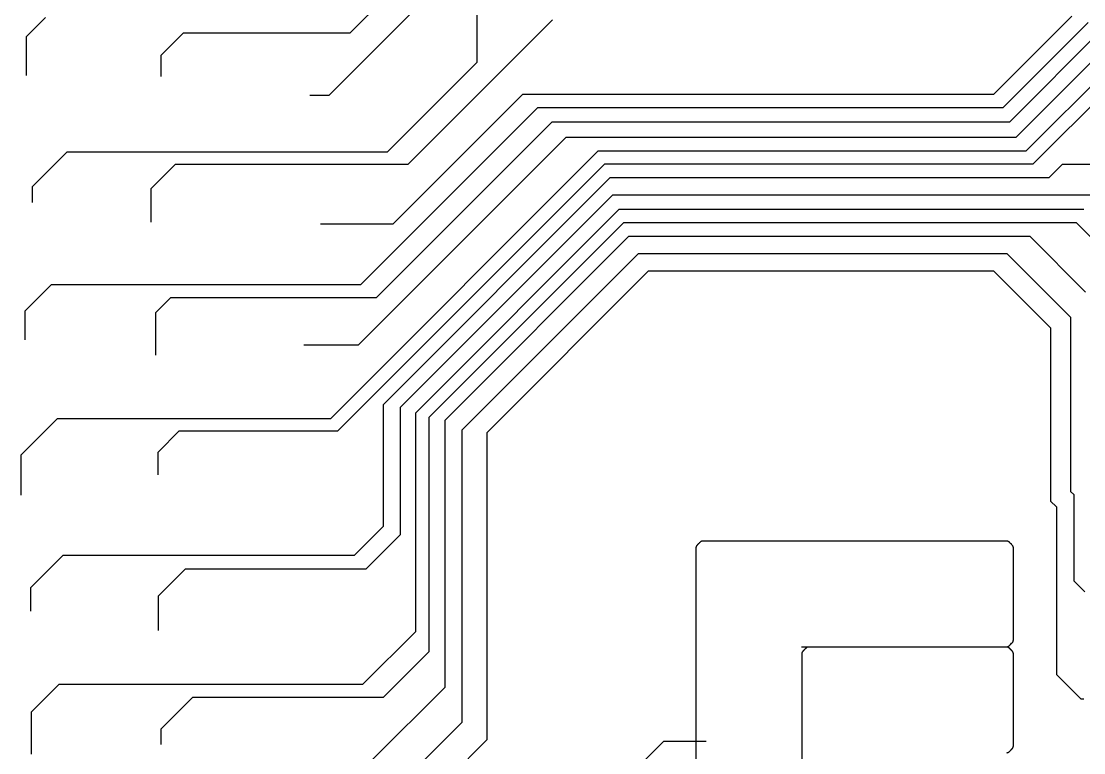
# Model space of a CAD drawing. Header units: millimetres. Extents: x -57500 to 57500, y -57500 to 57500.
# Drawn here: x -29900 to -9732, y 9047 to 22925 of the extents above; entities that cross this region are included whole.
import ezdxf

# ---------------------------------------------------------------- set-up
doc = ezdxf.new("R2010")
doc.units = ezdxf.units.MM

msp = doc.modelspace()

# ---------------------------------------------------------------- linework, layer by layer
for p, q in [((-21245.55, 22146.5), (-21245.55, 27561.65)), ((-23654.8, 22703.8), (-21757.85, 24600.75)), ((-24054.45, 21523.7), (-21495.25, 24082.9)), ((-29802.35, 22634.45), (-29442.15, 22994.65)), ((-11435.8, 21544), (-9957.4, 23022.4)), ((-22555.45, 20210.7), (-19816.05, 22950.1)), ((-11258.45, 21288.55), (-9647.65, 22899.35)), ((-29802.35, 21892.65), (-29802.35, 22634.45)), ((-27247.15, 22279.95), (-26823.3, 22703.8)), ((-26823.3, 22703.8), (-23654.8, 22703.8)), ((-11135.45, 21016), (-9392.15, 22759.3)), ((-11012.6, 20727.4), (-9147.45, 22592.55)), ((-10824.9, 20464.25), (-8800.75, 22488.4)), ((-27247.15, 21877.25), (-27247.15, 22279.95)), ((-22946.45, 20445.6), (-21245.55, 22146.5)), ((-10691.25, 20218.4), (-8789, 22120.65)), ((-24420.1, 21523.7), (-24054.45, 21523.7)), ((-22840.4, 19079.7), (-20376.5, 21543.6)), ((-20376.5, 21543.6), (-19427.05, 21543.6)), ((-19428.8, 21544), (-11435.8, 21544)), ((-23456.05, 17929.2), (-20096.7, 21288.55)), ((-20096.7, 21288.55), (-11258.45, 21288.55)), ((-23158.3, 17683.1), (-19825.4, 21016)), ((-19825.4, 21016), (-11135.45, 21016)), ((-23496.5, 16785.1), (-19554.2, 20727.4)), ((-19554.2, 20727.4), (-11012.6, 20727.4)), ((-29686.25, 19788.55), (-29029.2, 20445.6)), ((-29029.2, 20445.6), (-22946.45, 20445.6)), ((-24024.1, 15388.05), (-18947.9, 20464.25)), ((-18947.9, 20464.25), (-10824.9, 20464.25)), ((-27435.45, 19749.75), (-26974.5, 20210.7)), ((-26974.5, 20210.7), (-22555.45, 20210.7)), ((-23890.4, 15152.8), (-18824.8, 20218.4)), ((-18824.8, 20218.4), (-10691.25, 20218.4)), ((-10389.2, 19958.75), (-10134.85, 20213.1)), ((-10134.85, 20213.1), (-7519.8, 20213.1)), ((-29686.25, 19486.6), (-29686.25, 19788.55)), ((-23021.4, 15656.2), (-18718.85, 19958.75)), ((-18718.85, 19958.75), (-10389.2, 19958.75)), ((-27435.45, 19113.95), (-27435.45, 19749.75)), ((-22698.9, 15606.45), (-18671.85, 19633.5)), ((-18671.85, 19633.5), (-9610.95, 19633.5)), ((-22412.7, 15497.75), (-18552.55, 19357.9)), ((-18552.55, 19357.9), (-9730.3, 19357.9)), ((-24218.05, 19079.7), (-22840.4, 19079.7)), ((-22157.7, 15416.25), (-18464.45, 19109.5)), ((-18464.45, 19109.5), (-9875.05, 19109.5)), ((-9875.05, 19109.5), (-8606.05, 17840.5)), ((-21853.85, 15359.35), (-18367.25, 18845.95)), ((-18367.25, 18845.95), (-10758.15, 18845.95)), ((-10758.15, 18845.95), (-9698.4, 17786.2)), ((-21532.3, 15172), (-18183.5, 18520.8)), ((-18183.5, 18520.8), (-11189.05, 18520.8)), ((-11189.05, 18520.8), (-9980.95, 17312.7)), ((-21053.65, 15125.95), (-17990.95, 18188.65)), ((-17990.95, 18188.65), (-11441.6, 18188.65)), ((-11441.6, 18188.65), (-10360.65, 17107.7)), ((-29825.2, 17431.05), (-29327.05, 17929.2)), ((-29327.05, 17929.2), (-23456.05, 17929.2)), ((-27344.35, 17396.95), (-27058.2, 17683.1)), ((-27058.2, 17683.1), (-23158.3, 17683.1)), ((-29825.2, 16880), (-29825.2, 17431.05)), ((-27344.35, 16591.55), (-27344.35, 17396.95)), ((-9980.95, 17312.7), (-9980.95, 14006.25)), ((-10360.65, 17107.7), (-10360.65, 13822.45)), ((-24535.05, 16785.1), (-23496.5, 16785.1)), ((-23021.4, 13345.9), (-23021.4, 15656.2)), ((-22698.9, 13190.2), (-22698.9, 15606.45)), ((-29900.4, 14699.2), (-29211.55, 15388.05)), ((-29211.55, 15388.05), (-24024.1, 15388.05)), ((-22412.7, 11348.8), (-22412.7, 15497.75)), ((-22157.7, 10965.25), (-22157.7, 15416.25)), ((-21853.85, 10293.7), (-21853.85, 15359.35)), ((-27302.8, 14750.1), (-26900.1, 15152.8)), ((-26900.1, 15152.8), (-23890.4, 15152.8)), ((-21532.3, 9629.4), (-21532.3, 15172)), ((-21053.65, 9297.25), (-21053.65, 15125.95)), ((-27302.8, 14320.9), (-27302.8, 14750.1)), ((-29900.4, 13936.2), (-29900.4, 14699.2)), ((-9980.95, 14006.25), (-9920.15, 13945.45)), ((-9920.15, 13945.45), (-9920.15, 12310.65)), ((-10360.65, 13822.45), (-10249.35, 13711.15)), ((-10249.35, 13711.15), (-10249.35, 10530.75)), ((-23572.5, 12794.8), (-23021.4, 13345.9)), ((-23350.65, 12538.45), (-22698.9, 13190.2)), ((-17092.394, 12940.109), (-17092.529, 12934.561)), ((-17092.529, 12934.561), (-17092.529, 5372.038)), ((-17091.998, 12945.024), (-17092.394, 12940.109)), ((-17091.354, 12949.398), (-17091.998, 12945.024)), ((-17090.475, 12953.325), (-17091.354, 12949.398)), ((-17089.375, 12956.898), (-17090.475, 12953.325)), ((-17088.067, 12960.209), (-17089.375, 12956.898)), ((-17086.563, 12963.353), (-17088.067, 12960.209)), ((-17084.878, 12966.422), (-17086.563, 12963.353)), ((-17083.029, 12969.485), (-17084.878, 12966.422)), ((-17081.048, 12972.527), (-17083.029, 12969.485)), ((-17078.972, 12975.518), (-17081.048, 12972.527)), ((-17076.835, 12978.427), (-17078.972, 12975.518)), ((-17074.673, 12981.222), (-17076.835, 12978.427)), ((-17072.523, 12983.873), (-17074.673, 12981.222)), ((-17070.42, 12986.349), (-17072.523, 12983.873)), ((-17068.399, 12988.619), (-17070.42, 12986.349)), ((-17066.48, 12990.67), (-17068.399, 12988.619)), ((-17064.637, 12992.549), (-17066.48, 12990.67)), ((-17062.835, 12994.306), (-17064.637, 12992.549)), ((-17061.041, 12995.998), (-17062.835, 12994.306)), ((-17059.219, 12997.677), (-17061.041, 12995.998)), ((-17057.337, 12999.396), (-17059.219, 12997.677)), ((-17055.359, 13001.209), (-17057.337, 12999.396)), ((-17053.252, 13003.171), (-17055.359, 13001.209)), ((-17051.002, 13005.307), (-17053.252, 13003.171)), ((-17048.646, 13007.581), (-17051.002, 13005.307)), ((-17046.225, 13009.948), (-17048.646, 13007.581)), ((-17043.783, 13012.364), (-17046.225, 13009.948)), ((-17041.363, 13014.782), (-17043.783, 13012.364)), ((-17039.007, 13017.158), (-17041.363, 13014.782)), ((-17036.758, 13019.445), (-17039.007, 13017.158)), ((-17034.66, 13021.6), (-17036.758, 13019.445)), ((-17032.726, 13023.604), (-17034.66, 13021.6)), ((-17030.914, 13025.489), (-17032.726, 13023.604)), ((-17029.178, 13027.297), (-17030.914, 13025.489)), ((-17027.468, 13029.067), (-17029.178, 13027.297)), ((-17025.738, 13030.84), (-17027.468, 13029.067)), ((-17023.937, 13032.656), (-17025.738, 13030.84)), ((-17022.019, 13034.554), (-17023.937, 13032.656)), ((-17019.936, 13036.575), (-17022.019, 13034.554)), ((-17017.67, 13038.727), (-17019.936, 13036.575)), ((-17015.258, 13040.967), (-17017.67, 13038.727)), ((-17012.738, 13043.247), (-17015.258, 13040.967)), ((-17010.153, 13045.52), (-17012.738, 13043.247)), ((-17007.541, 13047.736), (-17010.153, 13045.52)), ((-17004.943, 13049.848), (-17007.541, 13047.736)), ((-17002.399, 13051.807), (-17004.943, 13049.848)), ((-16999.95, 13053.566), (-17002.399, 13051.807)), ((-16997.587, 13055.104), (-16999.95, 13053.566)), ((-16995.239, 13056.439), (-16997.587, 13055.104)), ((-16992.829, 13057.59), (-16995.239, 13056.439)), ((-16990.278, 13058.577), (-16992.829, 13057.59)), ((-16987.508, 13059.422), (-16990.278, 13058.577)), ((-16984.443, 13060.145), (-16987.508, 13059.422)), ((-16981.004, 13060.765), (-16984.443, 13060.145)), ((-16977.116, 13061.304), (-16981.004, 13060.765)), ((-16972.776, 13061.773), (-16977.116, 13061.304)), ((-16968.074, 13062.175), (-16972.776, 13061.773)), ((-16963.101, 13062.513), (-16968.074, 13062.175)), ((-16957.953, 13062.788), (-16963.101, 13062.513)), ((-16952.723, 13063.002), (-16957.953, 13062.788)), ((-16947.504, 13063.159), (-16952.723, 13063.002)), ((-16942.39, 13063.26), (-16947.504, 13063.159)), ((-16937.472, 13063.307), (-16942.39, 13063.26)), ((-16932.753, 13063.307), (-16937.472, 13063.307)), ((-16928.143, 13063.267), (-16932.753, 13063.307)), ((-16923.548, 13063.197), (-16928.143, 13063.267)), ((-16918.876, 13063.107), (-16923.548, 13063.197)), ((-16914.032, 13063.006), (-16918.876, 13063.107)), ((-16908.924, 13062.902), (-16914.032, 13063.006)), ((-16903.456, 13062.806), (-16908.924, 13062.902)), ((-16897.536, 13062.725), (-16903.456, 13062.806)), ((-16891.053, 13062.664), (-16897.536, 13062.725)), ((-16883.883, 13062.619), (-16891.053, 13062.664)), ((-16875.901, 13062.588), (-16883.883, 13062.619)), ((-16866.982, 13062.568), (-16875.901, 13062.588)), ((-16857.002, 13062.557), (-16866.982, 13062.568)), ((-16845.837, 13062.552), (-16857.002, 13062.557)), ((-16833.361, 13062.551), (-16845.837, 13062.552)), ((-11222.855, 13062.551), (-16833.361, 13062.551)), ((-11218.361, 13062.55), (-11222.855, 13062.551)), ((-11214.112, 13062.548), (-11218.361, 13062.55)), ((-11210.107, 13062.544), (-11214.112, 13062.548)), ((-11206.345, 13062.538), (-11210.107, 13062.544)), ((-11202.826, 13062.53), (-11206.345, 13062.538)), ((-11199.547, 13062.518), (-11202.826, 13062.53)), ((-11196.508, 13062.502), (-11199.547, 13062.518)), ((-11193.69, 13062.473), (-11196.508, 13062.502)), ((-11191.043, 13062.405), (-11193.69, 13062.473)), ((-11188.513, 13062.274), (-11191.043, 13062.405)), ((-11186.045, 13062.05), (-11188.513, 13062.274)), ((-11183.584, 13061.708), (-11186.045, 13062.05)), ((-11181.078, 13061.222), (-11183.584, 13061.708)), ((-11178.471, 13060.563), (-11181.078, 13061.222)), ((-11175.709, 13059.706), (-11178.471, 13060.563)), ((-11172.781, 13058.645), (-11175.709, 13059.706)), ((-11169.741, 13057.407), (-11172.781, 13058.645)), ((-11166.648, 13056.024), (-11169.741, 13057.407)), ((-11163.561, 13054.526), (-11166.648, 13056.024)), ((-11160.542, 13052.944), (-11163.561, 13054.526)), ((-11157.65, 13051.308), (-11160.542, 13052.944)), ((-11154.944, 13049.65), (-11157.65, 13051.308)), ((-11152.484, 13047.999), (-11154.944, 13049.65)), ((-11150.28, 13046.364), (-11152.484, 13047.999)), ((-11148.278, 13044.724), (-11150.28, 13046.364)), ((-11146.42, 13043.056), (-11148.278, 13044.724)), ((-11144.644, 13041.337), (-11146.42, 13043.056)), ((-11142.894, 13039.545), (-11144.644, 13041.337)), ((-11141.109, 13037.655), (-11142.894, 13039.545)), ((-11139.23, 13035.646), (-11141.109, 13037.655)), ((-11137.199, 13033.494), (-11139.23, 13035.646)), ((-11135.006, 13031.207), (-11137.199, 13033.494)), ((-11132.692, 13028.825), (-11135.006, 13031.207)), ((-11130.303, 13026.388), (-11132.692, 13028.825)), ((-11127.884, 13023.938), (-11130.303, 13026.388)), ((-11125.481, 13021.518), (-11127.884, 13023.938)), ((-11123.139, 13019.168), (-11125.481, 13021.518)), ((-11120.904, 13016.931), (-11123.139, 13019.168)), ((-11106.03, 13002.057), (-11120.904, 13016.931)), ((-11103.936, 12999.962), (-11106.03, 13002.057)), ((-11101.693, 12997.717), (-11103.936, 12999.962)), ((-11099.345, 12995.362), (-11101.693, 12997.717)), ((-11096.938, 12992.938), (-11099.345, 12995.362)), ((-11094.517, 12990.487), (-11096.938, 12992.938)), ((-11092.126, 12988.05), (-11094.517, 12990.487)), ((-11089.811, 12985.668), (-11092.126, 12988.05)), ((-11087.617, 12983.384), (-11089.811, 12985.668)), ((-11085.587, 12981.235), (-11087.617, 12983.384)), ((-11083.727, 12979.205), (-11085.587, 12981.235)), ((-11082.019, 12977.24), (-11083.727, 12979.205)), ((-11080.445, 12975.285), (-11082.019, 12977.24)), ((-11078.986, 12973.284), (-11080.445, 12975.285)), ((-11077.621, 12971.183), (-11078.986, 12973.284)), ((-11076.333, 12968.926), (-11077.621, 12971.183)), ((-11075.102, 12966.458), (-11076.333, 12968.926)), ((-11073.912, 12963.73), (-11075.102, 12966.458)), ((-11072.765, 12960.762), (-11073.912, 12963.73)), ((-11071.677, 12957.619), (-11072.765, 12960.762)), ((-11070.665, 12954.364), (-11071.677, 12957.619)), ((-11069.745, 12951.062), (-11070.665, 12954.364)), ((-11068.933, 12947.778), (-11069.745, 12951.062)), ((-11068.244, 12944.575), (-11068.933, 12947.778)), ((-11067.696, 12941.519), (-11068.244, 12944.575)), ((-11067.302, 12938.659), (-11067.696, 12941.519)), ((-11067.331, 12907.063), (-11067.235, 12913.281)), ((-11067.051, 12935.912), (-11067.302, 12938.659)), ((-11067.235, 12913.281), (-11067.12, 12918.549)), ((-11067.12, 12918.549), (-11067.008, 12923.015)), ((-11066.919, 12933.127), (-11067.051, 12935.912)), ((-11067.008, 12923.015), (-11066.921, 12926.831)), ((-11066.921, 12926.831), (-11066.884, 12930.151)), ((-11066.884, 12930.151), (-11066.919, 12933.127)), ((-29719.05, 12180.15), (-29104.4, 12794.8)), ((-29104.4, 12794.8), (-23572.5, 12794.8)), ((-11067.529, 12828.566), (-11067.528, 12844.185)), ((-11067.529, 11382.208), (-11067.529, 12828.566)), ((-11067.528, 12844.185), (-11067.524, 12858.179)), ((-11067.524, 12858.179), (-11067.512, 12870.642)), ((-11067.512, 12870.642), (-11067.49, 12881.668)), ((-11067.49, 12881.668), (-11067.455, 12891.35)), ((-11067.455, 12891.35), (-11067.403, 12899.784)), ((-11067.403, 12899.784), (-11067.331, 12907.063)), ((-27298.15, 12024.5), (-26784.2, 12538.45)), ((-26784.2, 12538.45), (-23350.65, 12538.45)), ((-9920.15, 12310.65), (-9708.15, 12098.65)), ((-29719.05, 11735.1), (-29719.05, 12180.15)), ((-27298.15, 11367.45), (-27298.15, 12024.5)), ((-23414.2, 10347.3), (-22412.7, 11348.8)), ((-11067.528, 11351.96), (-11067.529, 11382.208)), ((-11067.524, 11325.184), (-11067.528, 11351.96)), ((-11067.513, 11301.662), (-11067.524, 11325.184)), ((-11067.491, 11281.175), (-11067.513, 11301.662)), ((-11131.162, 11092.578), (-11128.98, 11094.878)), ((-11128.98, 11094.878), (-11126.674, 11097.27)), ((-11126.674, 11097.27), (-11124.291, 11099.712)), ((-11124.291, 11099.712), (-11121.878, 11102.164)), ((-11121.878, 11102.164), (-11119.479, 11104.584)), ((-11119.479, 11104.584), (-11117.143, 11106.93)), ((-11117.143, 11106.93), (-11114.913, 11109.162)), ((-11114.913, 11109.162), (-11100.045, 11124.03)), ((-11100.045, 11124.03), (-11097.944, 11126.132)), ((-11097.944, 11126.132), (-11095.699, 11128.384)), ((-11095.699, 11128.384), (-11093.359, 11130.752)), ((-11093.359, 11130.752), (-11090.973, 11133.197)), ((-11090.973, 11133.197), (-11088.592, 11135.681)), ((-11088.592, 11135.681), (-11086.265, 11138.168)), ((-11086.265, 11138.168), (-11084.041, 11140.619)), ((-11084.041, 11140.619), (-11081.971, 11142.996)), ((-11081.971, 11142.996), (-11080.102, 11145.268)), ((-11080.102, 11145.268), (-11078.438, 11147.448)), ((-11078.438, 11147.448), (-11076.959, 11149.585)), ((-11076.959, 11149.585), (-11075.644, 11151.729)), ((-11075.644, 11151.729), (-11074.471, 11153.927)), ((-11074.471, 11153.927), (-11073.42, 11156.229)), ((-11073.42, 11156.229), (-11072.468, 11158.683)), ((-11072.468, 11158.683), (-11071.596, 11161.338)), ((-11071.596, 11161.338), (-11070.782, 11164.235)), ((-11070.782, 11164.235), (-11070.024, 11167.349)), ((-11070.024, 11167.349), (-11069.329, 11170.618)), ((-11069.329, 11170.618), (-11068.704, 11173.977)), ((-11068.704, 11173.977), (-11068.155, 11177.364)), ((-11068.155, 11177.364), (-11067.689, 11180.716)), ((-11067.689, 11180.716), (-11067.312, 11183.968)), ((-11067.457, 11263.506), (-11067.491, 11281.175)), ((-11067.405, 11248.435), (-11067.457, 11263.506)), ((-11067.333, 11235.743), (-11067.405, 11248.435)), ((-11067.239, 11225.213), (-11067.333, 11235.743)), ((-11067.312, 11183.968), (-11067.031, 11187.057)), ((-11067.122, 11216.61), (-11067.239, 11225.213)), ((-11066.999, 11209.661), (-11067.122, 11216.61)), ((-11067.031, 11187.057), (-11066.852, 11189.948)), ((-11066.885, 11204.087), (-11066.999, 11209.661)), ((-11066.797, 11199.607), (-11066.885, 11204.087)), ((-11066.852, 11189.948), (-11066.764, 11192.817)), ((-11066.751, 11195.944), (-11066.797, 11199.607)), ((-11066.764, 11192.817), (-11066.751, 11195.944)), ((-23021.45, 10101.5), (-22157.7, 10965.25)), ((-15087.529, 11057.551), (-11219.05, 11057.551)), ((-15082.478, 10924.507), (-15082.478, 5155.487)), ((-15081.605, 10937.303), (-15082.254, 10931.294)), ((-15080.566, 10942.636), (-15081.605, 10937.303)), ((-15079.171, 10947.395), (-15080.566, 10942.636)), ((-15077.452, 10951.681), (-15079.171, 10947.395)), ((-15075.446, 10955.596), (-15077.452, 10951.681)), ((-15073.186, 10959.242), (-15075.446, 10955.596)), ((-15070.705, 10962.72), (-15073.186, 10959.242)), ((-15068.039, 10966.131), (-15070.705, 10962.72)), ((-15065.224, 10969.527), (-15068.039, 10966.131)), ((-15062.303, 10972.889), (-15065.224, 10969.527)), ((-15059.316, 10976.197), (-15062.303, 10972.889)), ((-15056.306, 10979.426), (-15059.316, 10976.197)), ((-15053.314, 10982.555), (-15056.306, 10979.426)), ((-15050.383, 10985.56), (-15053.314, 10982.555)), ((-15047.554, 10988.42), (-15050.383, 10985.56)), ((-15044.869, 10991.111), (-15047.554, 10988.42)), ((-15024.365, 11011.615), (-15044.869, 10991.111)), ((-15021.705, 11014.273), (-15024.365, 11011.615)), ((-15018.894, 11017.074), (-15021.705, 11014.273)), ((-15015.97, 11019.971), (-15018.894, 11017.074)), ((-15012.975, 11022.914), (-15015.97, 11019.971)), ((-15009.949, 11025.856), (-15012.975, 11022.914)), ((-15006.932, 11028.749), (-15009.949, 11025.856)), ((-15003.965, 11031.544), (-15006.932, 11028.749)), ((-15001.088, 11034.193), (-15003.965, 11031.544)), ((-14998.339, 11036.649), (-15001.088, 11034.193)), ((-14995.714, 11038.892), (-14998.339, 11036.649)), ((-14993.16, 11040.928), (-14995.714, 11038.892)), ((-14990.624, 11042.767), (-14993.16, 11040.928)), ((-14988.052, 11044.418), (-14990.624, 11042.767)), ((-14985.389, 11045.889), (-14988.052, 11044.418)), ((-14982.581, 11047.189), (-14985.389, 11045.889)), ((-14979.575, 11048.328), (-14982.581, 11047.189)), ((-14976.317, 11049.315), (-14979.575, 11048.328)), ((-14972.765, 11050.157), (-14976.317, 11049.315)), ((-14968.956, 11050.866), (-14972.765, 11050.157)), ((-14964.96, 11051.454), (-14968.956, 11050.866)), ((-14960.845, 11051.93), (-14964.96, 11051.454)), ((-14956.68, 11052.307), (-14960.845, 11051.93)), ((-14952.534, 11052.595), (-14956.68, 11052.307)), ((-14948.474, 11052.805), (-14952.534, 11052.595)), ((-14944.571, 11052.948), (-14948.474, 11052.805)), ((-14940.893, 11053.036), (-14944.571, 11052.948)), ((-14937.439, 11053.079), (-14940.893, 11053.036)), ((-14934.068, 11053.083), (-14937.439, 11053.079)), ((-14930.618, 11053.057), (-14934.068, 11053.083)), ((-14926.927, 11053.006), (-14930.618, 11053.057)), ((-14922.835, 11052.939), (-14926.927, 11053.006)), ((-14918.179, 11052.862), (-14922.835, 11052.939)), ((-14912.799, 11052.783), (-14918.179, 11052.862)), ((-14906.533, 11052.709), (-14912.799, 11052.783)), ((-14899.221, 11052.646), (-14906.533, 11052.709)), ((-14890.74, 11052.597), (-14899.221, 11052.646)), ((-14880.992, 11052.561), (-14890.74, 11052.597)), ((-14869.879, 11052.534), (-14880.992, 11052.561)), ((-14857.305, 11052.516), (-14869.879, 11052.534)), ((-14843.174, 11052.505), (-14857.305, 11052.516)), ((-14827.387, 11052.5), (-14843.174, 11052.505)), ((-14809.85, 11052.498), (-14827.387, 11052.5)), ((-14790.464, 11052.497), (-14809.85, 11052.498)), ((-11250.443, 11052.497), (-14790.464, 11052.497)), ((-11244.55, 11052.498), (-11250.443, 11052.497)), ((-11238.934, 11052.501), (-11244.55, 11052.498)), ((-11233.594, 11052.51), (-11238.934, 11052.501)), ((-11228.527, 11052.529), (-11233.594, 11052.51)), ((-11223.732, 11052.56), (-11228.527, 11052.529)), ((-11219.208, 11052.606), (-11223.732, 11052.56)), ((-11214.953, 11052.671), (-11219.208, 11052.606)), ((-11219.05, 11057.551), (-11214.32, 11057.553)), ((-11210.966, 11052.757), (-11214.953, 11052.671)), ((-11214.32, 11057.553), (-11209.836, 11057.562)), ((-11207.244, 11052.869), (-11210.966, 11052.757)), ((-11209.836, 11057.562), (-11205.597, 11057.583)), ((-11203.768, 11052.995), (-11207.244, 11052.869)), ((-11205.597, 11057.583), (-11201.602, 11057.624)), ((-11200.486, 11053.104), (-11203.768, 11052.995)), ((-11201.602, 11057.624), (-11197.851, 11057.688)), ((-11197.343, 11053.159), (-11200.486, 11053.104)), ((-11197.851, 11057.688), (-11194.342, 11057.782)), ((-11194.283, 11053.127), (-11197.343, 11053.159)), ((-11194.342, 11057.782), (-11191.074, 11057.912)), ((-11191.252, 11052.971), (-11194.283, 11053.127)), ((-11188.194, 11052.656), (-11191.252, 11052.971)), ((-11191.074, 11057.912), (-11188.046, 11058.083)), ((-11185.054, 11052.149), (-11188.194, 11052.656)), ((-11188.046, 11058.083), (-11185.24, 11058.308)), ((-11185.24, 11058.308), (-11182.608, 11058.607)), ((-11181.777, 11051.412), (-11185.054, 11052.149)), ((-11182.608, 11058.607), (-11180.1, 11059.004)), ((-11178.313, 11050.416), (-11181.777, 11051.412)), ((-11180.1, 11059.004), (-11177.666, 11059.521)), ((-11174.68, 11049.165), (-11178.313, 11050.416)), ((-11177.666, 11059.521), (-11175.256, 11060.181)), ((-11175.256, 11060.181), (-11172.819, 11061.006)), ((-11170.939, 11047.696), (-11174.68, 11049.165)), ((-11172.819, 11061.006), (-11170.304, 11062.021)), ((-11167.153, 11046.04), (-11170.939, 11047.696)), ((-11170.304, 11062.021), (-11167.664, 11063.246)), ((-11167.664, 11063.246), (-11164.887, 11064.68)), ((-11163.384, 11044.233), (-11167.153, 11046.04)), ((-11164.887, 11064.68), (-11162.022, 11066.289)), ((-11159.696, 11042.308), (-11163.384, 11044.233)), ((-11162.022, 11066.289), (-11159.122, 11068.035)), ((-11156.15, 11040.299), (-11159.696, 11042.308)), ((-11159.122, 11068.035), (-11156.238, 11069.879)), ((-11156.238, 11069.879), (-11153.423, 11071.785)), ((-11152.81, 11038.241), (-11156.15, 11040.299)), ((-11153.423, 11071.785), (-11150.729, 11073.713)), ((-11149.739, 11036.167), (-11152.81, 11038.241)), ((-11150.729, 11073.713), (-11148.209, 11075.628)), ((-11146.976, 11034.102), (-11149.739, 11036.167)), ((-11148.209, 11075.628), (-11145.914, 11077.49)), ((-11144.478, 11032.033), (-11146.976, 11034.102)), ((-11145.914, 11077.49), (-11143.848, 11079.293)), ((-11142.18, 11029.94), (-11144.478, 11032.033)), ((-11143.848, 11079.293), (-11141.958, 11081.063)), ((-11140.02, 11027.801), (-11142.18, 11029.94)), ((-11141.958, 11081.063), (-11140.188, 11082.827)), ((-11140.188, 11082.827), (-11138.481, 11084.616)), ((-11137.934, 11025.595), (-11140.02, 11027.801)), ((-11138.481, 11084.616), (-11136.781, 11086.456)), ((-11135.857, 11023.303), (-11137.934, 11025.595)), ((-11136.781, 11086.456), (-11135.032, 11088.378)), ((-11133.727, 11020.902), (-11135.857, 11023.303)), ((-11135.032, 11088.378), (-11133.177, 11090.409)), ((-11131.479, 11018.372), (-11133.727, 11020.902)), ((-11133.177, 11090.409), (-11131.162, 11092.578)), ((-11129.051, 11015.693), (-11131.479, 11018.372)), ((-11126.425, 11012.871), (-11129.051, 11015.693)), ((-11123.641, 11009.949), (-11126.425, 11012.871)), ((-11120.743, 11006.97), (-11123.641, 11009.949)), ((-11117.776, 11003.979), (-11120.743, 11006.97)), ((-11114.784, 11001.021), (-11117.776, 11003.979)), ((-11111.811, 10998.14), (-11114.784, 11001.021)), ((-11108.903, 10995.381), (-11111.811, 10998.14)), ((-11106.103, 10992.788), (-11108.903, 10995.381)), ((-11103.452, 10990.397), (-11106.103, 10992.788)), ((-11100.945, 10988.181), (-11103.452, 10990.397)), ((-11098.561, 10986.075), (-11100.945, 10988.181)), ((-11096.275, 10984.019), (-11098.561, 10986.075)), ((-11094.063, 10981.948), (-11096.275, 10984.019)), ((-11091.902, 10979.801), (-11094.063, 10981.948)), ((-11089.769, 10977.515), (-11091.902, 10979.801)), ((-11087.639, 10975.028), (-11089.769, 10977.515)), ((-11085.489, 10972.277), (-11087.639, 10975.028)), ((-11083.311, 10969.228), (-11085.489, 10972.277)), ((-11081.135, 10965.929), (-11083.311, 10969.228)), ((-11079, 10962.439), (-11081.135, 10965.929)), ((-11076.943, 10958.817), (-11079, 10962.439)), ((-11075.005, 10955.123), (-11076.943, 10958.817)), ((-11073.221, 10951.417), (-11075.005, 10955.123)), ((-11071.632, 10947.759), (-11073.221, 10951.417)), ((-11070.274, 10944.207), (-11071.632, 10947.759)), ((-11069.185, 10940.821), (-11070.274, 10944.207)), ((-11068.366, 10937.602), (-11069.185, 10940.821)), ((-11067.783, 10934.5), (-11068.366, 10937.602)), ((-11067.4, 10931.461), (-11067.783, 10934.5)), ((-11067.47, 10886.566), (-11067.459, 10892.608)), ((-11067.459, 10892.608), (-11067.439, 10898.065)), ((-11067.439, 10898.065), (-11067.41, 10903.002)), ((-11067.41, 10903.002), (-11067.368, 10907.486)), ((-11067.181, 10928.433), (-11067.4, 10931.461)), ((-11067.368, 10907.486), (-11067.311, 10911.583)), ((-11067.311, 10911.583), (-11067.238, 10915.36)), ((-11067.238, 10915.36), (-11067.155, 10918.879)), ((-11067.091, 10925.362), (-11067.181, 10928.433)), ((-11067.155, 10918.879), (-11067.095, 10922.195)), ((-11067.095, 10922.195), (-11067.091, 10925.362)), ((-11067.478, 10872.458), (-11067.476, 10879.871)), ((-11067.478, 9264.451), (-11067.478, 10872.458)), ((-11067.476, 10879.871), (-11067.47, 10886.566)), ((-10249.35, 10530.75), (-9789.5, 10070.9)), ((-29703.9, 9822.75), (-29179.35, 10347.3)), ((-29179.35, 10347.3), (-23414.2, 10347.3)), ((-23236.85, 8910.7), (-21853.85, 10293.7)), ((-27244.6, 9502.75), (-26645.85, 10101.5)), ((-26645.85, 10101.5), (-23021.45, 10101.5)), ((-9789.5, 10070.9), (-9732.8, 10070.9)), ((-29703.9, 9017.3), (-29703.9, 9822.75)), ((-27244.6, 9206), (-27244.6, 9502.75)), ((-23349.8, 7811.9), (-21532.3, 9629.4)), ((-22823.45, 7527.45), (-21053.65, 9297.25)), ((-20618.25, 6354.6), (-17703.9, 9268.95)), ((-17703.9, 9268.95), (-16901.15, 9268.95)), ((-11136.607, 9075.633), (-11134.526, 9077.662)), ((-11134.526, 9077.662), (-11132.542, 9079.686)), ((-11132.542, 9079.686), (-11130.614, 9081.729)), ((-11130.614, 9081.729), (-11128.697, 9083.817)), ((-11128.697, 9083.817), (-11126.75, 9085.973)), ((-11126.75, 9085.973), (-11124.727, 9088.223)), ((-11124.727, 9088.223), (-11122.587, 9090.59)), ((-11122.587, 9090.59), (-11120.286, 9093.101)), ((-11120.286, 9093.101), (-11117.786, 9095.776)), ((-11117.786, 9095.776), (-11115.1, 9098.595)), ((-11115.1, 9098.595), (-11112.273, 9101.516)), ((-11112.273, 9101.516), (-11109.35, 9104.494)), ((-11109.35, 9104.494), (-11106.376, 9107.487)), ((-11106.376, 9107.487), (-11103.396, 9110.45)), ((-11103.396, 9110.45), (-11100.456, 9113.341)), ((-11100.456, 9113.341), (-11097.601, 9116.115)), ((-11097.601, 9116.115), (-11094.875, 9118.73)), ((-11094.875, 9118.73), (-11092.312, 9121.163)), ((-11092.312, 9121.163), (-11089.907, 9123.463)), ((-11089.907, 9123.463), (-11087.647, 9125.692)), ((-11087.647, 9125.692), (-11085.52, 9127.914)), ((-11085.52, 9127.914), (-11083.513, 9130.193)), ((-11083.513, 9130.193), (-11081.613, 9132.59)), ((-11081.613, 9132.59), (-11079.808, 9135.17)), ((-11079.808, 9135.17), (-11078.084, 9137.995)), ((-11078.084, 9137.995), (-11076.43, 9141.127)), ((-11076.43, 9141.127), (-11074.845, 9144.568)), ((-11074.845, 9144.568), (-11073.344, 9148.255)), ((-11073.344, 9148.255), (-11071.945, 9152.117)), ((-11071.945, 9152.117), (-11070.663, 9156.087)), ((-11070.663, 9156.087), (-11069.515, 9160.093)), ((-11069.515, 9160.093), (-11068.516, 9164.069)), ((-11068.516, 9164.069), (-11067.683, 9167.943)), ((-11067.683, 9167.943), (-11067.032, 9171.648)), ((-11067.475, 9254.419), (-11067.478, 9264.451)), ((-11067.466, 9245.175), (-11067.475, 9254.419)), ((-11067.445, 9236.685), (-11067.466, 9245.175)), ((-11067.408, 9228.916), (-11067.445, 9236.685)), ((-11067.349, 9221.835), (-11067.408, 9228.916)), ((-11067.265, 9215.409), (-11067.349, 9221.835)), ((-11067.15, 9209.606), (-11067.265, 9215.409)), ((-11067, 9204.391), (-11067.15, 9209.606)), ((-11067.032, 9171.648), (-11066.576, 9175.128)), ((-11066.812, 9199.727), (-11067, 9204.391)), ((-11066.607, 9195.537), (-11066.812, 9199.727)), ((-11066.412, 9191.727), (-11066.607, 9195.537)), ((-11066.576, 9175.128), (-11066.298, 9178.431)), ((-11066.256, 9188.204), (-11066.412, 9191.727)), ((-11066.298, 9178.431), (-11066.171, 9181.649)), ((-11066.166, 9184.876), (-11066.256, 9188.204)), ((-11066.171, 9181.649), (-11066.166, 9184.876)), ((-11191.409, 9047.488), (-11189.726, 9047.642)), ((-11189.726, 9047.642), (-11187.974, 9047.86)), ((-11187.974, 9047.86), (-11186.107, 9048.144)), ((-11186.107, 9048.144), (-11184.148, 9048.488)), ((-11184.148, 9048.488), (-11182.127, 9048.884)), ((-11182.127, 9048.884), (-11180.078, 9049.325)), ((-11180.078, 9049.325), (-11178.032, 9049.802)), ((-11178.032, 9049.802), (-11176.02, 9050.307)), ((-11176.02, 9050.307), (-11174.075, 9050.833)), ((-11174.075, 9050.833), (-11172.227, 9051.371)), ((-11172.227, 9051.371), (-11170.508, 9051.915)), ((-11170.508, 9051.915), (-11168.907, 9052.473)), ((-11168.907, 9052.473), (-11167.386, 9053.068)), ((-11167.386, 9053.068), (-11165.905, 9053.722)), ((-11165.905, 9053.722), (-11164.422, 9054.457)), ((-11164.422, 9054.457), (-11162.899, 9055.296)), ((-11162.899, 9055.296), (-11161.294, 9056.26)), ((-11161.294, 9056.26), (-11159.569, 9057.371)), ((-11159.569, 9057.371), (-11157.682, 9058.653)), ((-11157.682, 9058.653), (-11155.606, 9060.119)), ((-11155.606, 9060.119), (-11153.366, 9061.754)), ((-11153.366, 9061.754), (-11151.005, 9063.529)), ((-11151.005, 9063.529), (-11148.563, 9065.417)), ((-11148.563, 9065.417), (-11146.083, 9067.393)), ((-11146.083, 9067.393), (-11143.606, 9069.43)), ((-11143.606, 9069.43), (-11141.173, 9071.499)), ((-11141.173, 9071.499), (-11138.827, 9073.576)), ((-11138.827, 9073.576), (-11136.607, 9075.633))]:
    msp.add_line(p, q)

doc.saveas('drawing.dxf')
